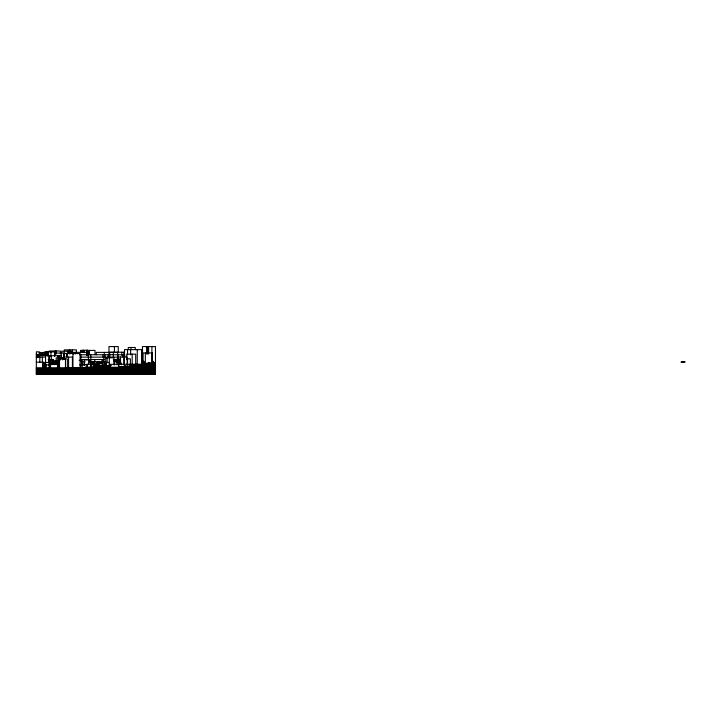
<?xml version="1.0" encoding="UTF-8"?>
<svg xmlns="http://www.w3.org/2000/svg" width="721" height="721" viewBox="0 0 721 721"><rect width="100%" height="100%" fill="white"/><g stroke="black" fill="none" stroke-linecap="round" stroke-linejoin="round"><path stroke-width="1.08" d="M49.118 351.001L60.393 351.001L60.393 353.966M110.322 352.19L124.526 352.245M86.826 352.371L69.73 352.371L69.73 353.957M39.204 352.488L45.522 352.488M64.899 353.083L54.706 353.083L54.706 356.093M39.322 353.741L48.208 353.741L48.208 355.859M36.329 354.453L44.864 354.453M36.329 354.813L40.493 354.813M79.49 354.75L124.688 354.75L124.688 356.895M37.231 355.588L49.316 355.588L49.316 365.709M49.398 355.705L61.519 355.705L61.519 357.643M48.64 355.94L51.344 355.94L51.344 360.23M36.329 356.832L39.826 356.832L39.826 362.239M36.329 357.075L45.468 357.075M80.878 357.138L117.739 357.138M63.98 357.85L56.184 357.85L56.184 362.032M127.392 358.806L130.357 358.806L130.357 364.88M117.217 359.067L117.694 359.067M48.217 359.518L53.471 359.518L53.471 361.302M80.878 359.518L104.608 359.518M113.314 359.518L119.244 359.518L119.244 358.923L117.217 358.923L117.244 359.518M89.368 359.698L92 359.518M117.271 359.662L119.524 359.662M58.716 360.23L57.13 360.23L57.13 363.501M103.932 360.112L102.012 360.112L102.012 362.095M113.738 360.112L119.524 360.112M79.139 360.293L82.248 360.293L82.149 367.854M56.797 360.707L50.84 360.707L50.867 364.637M151.897 360.707L152.176 361.302M113.801 361.302L116.73 361.302M117.865 361.302L119.632 361.302M142.091 361.302L144.083 361.302M151.707 361.302L153.113 361.302L153.113 361.897M48.686 361.897L48.731 363.096L48.812 359.518M54.408 361.897L58.095 361.897M81.888 361.897L85.186 361.897M89.296 361.897L105.861 361.897M119.632 361.897L114.477 361.897L114.477 364.88M142.091 361.897L144.083 361.897M151.707 361.897L153.663 361.897L153.744 363.096M102.445 362.05L101.048 362.492M36.329 362.194L43.566 362.194L43.557 367.854M89.53 362.077L94.784 362.077L94.784 359.518M58.915 362.438L43.909 362.492L43.909 367.854L43.99 364.88L49.821 364.88M142.091 362.492L144.038 362.492L144.038 363.096M149.256 362.492L148.517 362.492L148.517 363.096M49.064 362.555L55.003 362.555M105.167 363.096L99.669 363.096L99.669 366.07M142.091 363.096L144.723 363.096L144.723 363.69M98.768 363.24L96.244 363.24L96.244 364.285M96.244 363.69L98.768 363.69M104.698 363.69L105.789 363.69M141.595 363.69L155.475 363.69M97.921 363.835L90.801 364.015L95.235 363.835M148.562 363.835L152.69 363.835M42.981 364.285L46.207 364.285L46.207 367.854M50.506 364.285L58.031 364.285L58.031 367.854M81.951 364.285L85.186 364.285M86.736 364.285L98.471 364.285M103.842 364.285L105.789 364.285M155.475 364.285L110.232 364.285L110.232 367.259M93.252 364.429L97.623 364.429M135.034 364.429L155.475 364.429M81.14 364.583L84.483 364.52L82.059 364.61M93.117 364.583L94.136 364.583M43.557 364.88L42.954 364.88L42.954 367.854M79.725 364.88L87.349 364.88L87.349 366.863M93.252 364.88L98.696 364.88M103.752 364.88L105.861 364.88M131.564 364.88L155.475 364.88M92.991 365.024L96.812 365.024M131.564 365.024L155.475 365.024M94.712 365.475L111.025 365.475M131.564 365.475L155.475 365.475M94.712 365.619L100.201 365.619M105.554 365.619L111.025 365.619M131.564 365.619L141.352 365.619M93.117 366.07L110.502 366.07M155.475 366.07L124.093 366.07L124.093 366.665M110.502 366.223L94.136 366.665M93.207 366.665L110.502 366.665M118.532 366.665L155.475 366.665M96.965 366.818L110.502 366.818M155.475 367.259L85.033 367.259L85.033 367.854M85.682 367.413L103.734 367.413M36.329 367.854L155.475 367.854M57.256 368.007L59.05 368.007M65.737 368.007L90.197 368.007M36.329 368.449L155.475 368.449M36.329 369.053L155.475 369.053M36.329 369.648L155.475 369.648M36.329 370.243L155.475 370.243M36.329 370.837L155.475 370.837M36.329 371.432L155.475 371.432M36.329 372.027L155.475 372.027M36.329 372.622L155.475 372.622M36.329 373.217L155.475 373.217M36.329 373.811L155.475 373.811M154.799 363.69L154.799 363.096L151.897 363.096L151.897 362.492L154.24 362.492L154.24 363.096M154.582 363.69L154.582 364.285M154.564 364.88L154.564 365.475M153.375 361.897L153.375 364.285M153.375 364.88L153.375 365.475M153.249 363.69L153.249 364.285M153.113 363.096L153.113 363.69M152.681 361.897L152.681 362.492M152.69 363.69L152.69 364.285M152.464 363.69L152.464 352.966L143.055 352.966L143.055 363.096M152.284 352.966L152.284 363.69M152.239 362.492L152.239 363.096M151.897 346.585L151.897 361.554M151.113 364.88L151.113 365.475M150.986 363.69L150.986 363.096L146.705 363.096L146.705 363.69M150.365 363.096L150.365 363.69M148.859 362.492L148.859 363.69M148.607 346.585L148.607 354.065M148.562 363.69L148.562 364.285M147.544 346.585L147.544 354.065M146.597 346.585L146.597 354.065M146.606 363.69L146.606 364.285M146.606 364.429L146.606 365.475M145.345 352.966L145.345 363.69M144.344 363.096L144.344 364.285M144.344 364.429L144.344 365.475M143.38 361.897L143.38 362.492M142.443 354.065L142.443 346.585L155.475 346.585L155.475 374.415L36.329 374.415L36.329 351.83L39.304 351.83L39.304 354.939M142.479 363.69L142.479 364.285L142.551 349.631L124.517 349.631L124.517 356.958M142.064 349.631L142.064 364.285M141.658 349.631L141.658 364.285M141.352 364.88L141.352 366.07M141.208 365.475L141.208 366.07M140.965 365.475L140.965 366.07M139.838 365.024L139.838 366.07M137.576 365.024L137.576 366.07M137.251 349.631L137.251 364.285M135.692 364.88L135.692 354.155L126.743 354.155L126.743 359.518M135.287 349.649L135.287 347.486L128.266 347.486L128.266 349.649M135.323 365.024L135.323 366.07M135.034 364.285L135.034 365.475M133.07 364.285L133.07 364.88M133.07 365.024L133.07 366.07M132.168 354.155L132.168 364.88M131.961 364.285L131.961 366.665M130.943 347.486L130.943 349.649M130.636 349.631L130.636 354.858M129.681 364.285L129.681 366.665M127.527 349.631L127.527 354.858M127.554 358.806L127.554 364.88M127.13 364.88L127.13 357.012L118.614 357.012L118.614 362.636M125.247 366.07L125.247 366.665M125.166 366.07L125.166 366.665M124.436 354.75L124.436 356.895M124.309 357.012L124.309 364.88M123.886 357.012L123.886 364.88M123.778 352.245L123.778 355.291M122.534 354.75L122.534 356.895M121.786 352.19L121.786 355.255M121.389 364.88L121.389 363.096L118.983 363.096L118.983 364.88M120.551 357.012L120.551 363.754M119.578 361.897L119.578 364.88M118.92 359.518L118.92 362.492M118.532 364.285L118.532 367.259M118.451 360.112L118.451 362.095M118.244 352.118L118.244 346.585L108.97 346.585L108.97 357.138M118.208 359.518L118.208 362.492M117.92 361.897L117.92 362.492M117.739 359.518L117.739 352.371L96.281 352.371L96.281 354.75M117.712 354.75L117.694 360.112M117.343 358.923L117.271 360.112M117.108 361.897L117.108 364.88M116.865 360.112L116.865 362.095M116.739 360.112L116.739 362.095M114.423 346.585L114.423 352.118M113.99 364.88L113.99 357.787L103.752 357.787L103.752 361.843M113.314 352.371L113.314 357.138M110.502 365.619L110.502 367.259M109.763 352.371L109.763 357.138M109.475 365.475L109.475 362.492L105.185 362.492L105.167 366.07M109.277 357.787L109.277 364.88M108.249 366.07L108.249 367.259M108.087 354.75L108.087 357.138M107.141 357.787L107.141 362.852M106.753 366.223L106.753 367.259M106.158 362.492L106.158 365.475M105.987 366.07L105.987 366.665M105.744 357.787L105.744 362.852M105.554 365.475L105.554 366.665M105.518 362.852L105.518 364.88M105.356 362.492L105.356 365.475M104.978 354.75L104.978 357.138M105.05 361.897L105.05 365.475M104.698 362.852L104.68 366.07M104.239 352.371L104.239 354.75M103.734 365.475L103.734 366.07M103.734 366.223L103.725 367.854M103.563 366.07L103.563 366.665M103.166 366.818L103.166 367.854M103.022 354.75L103.022 357.138M102.409 363.096L102.409 366.07M102.265 363.096L102.265 366.07M102.049 366.818L102.049 367.854M101.481 365.475L101.481 366.07M101.481 366.223L101.481 367.854M100.994 366.07L100.994 366.665M100.201 365.475L100.039 367.259M99.949 361.897L99.949 363.69M99.219 365.619L99.219 367.854M98.921 361.897L98.921 365.475M98.471 366.818L98.471 367.854M98.074 362.645L98.092 364.285M98.029 366.07L97.885 361.897M97.768 366.665L97.768 367.854M97.623 363.69L97.623 364.285M97.632 366.665L97.632 367.854M97.2 365.475L97.2 366.07M97.092 361.897L97.092 363.492M96.965 363.835L96.965 367.259M96.821 364.285L96.74 366.07M95.523 366.07L95.523 366.665M95.352 366.665L95.352 367.259M95.172 365.619L95.172 366.665M95.064 367.259L95.064 367.854M95.019 354.588L95.019 350.406L88.647 350.406L88.647 354.588M94.83 366.665L94.83 367.259M94.712 364.429L94.712 367.259M94.433 361.897L94.433 364.285M94.325 366.665L94.325 367.259M94.136 364.88L94.136 366.07M93.856 364.285L93.856 367.259M91.423 361.897L91.423 364.015M91.432 364.285L91.432 367.259M90.801 354.75L90.801 362.077M90.648 364.285L90.666 367.854M90.368 364.096L90.296 359.878L84.24 359.878L84.24 365.15M90.197 367.413L90.197 368.449M89.359 350.406L89.359 354.588M88.647 359.878L88.647 364.096M88.413 354.75L88.413 359.518M87.908 355.606L87.908 350.28L82.401 350.28L82.401 352.407M87.62 350.28L87.62 355.606M87.205 364.285L87.205 367.259M86.926 350.28L86.926 355.606M86.817 350.28L86.817 355.606M85.682 367.259L85.682 367.854M84.231 350.28L84.231 352.407M83.375 350.28L83.375 352.407M83.167 350.28L83.167 352.407M82.464 350.28L82.464 352.407M81.374 360.293L81.374 365.268M81.266 352.407L81.266 350.28L80.689 350.28L80.707 352.407M80.878 354.75L80.878 361.104M80.743 364.88L80.743 367.854M80.085 367.854L80.085 353.56L63.547 353.56L63.547 359.058M76.39 353.038L76.39 349.865L64.349 349.865L64.349 351.983M75.299 352.371L75.299 353.957M73.578 352.371L73.578 353.957M72.947 353.56L72.947 367.854M72.388 349.865L72.388 353.038M72.415 367.854L72.415 357.075L63.953 357.075L63.953 359.229M71.271 353.218L71.271 351.172L61.682 351.172L61.682 353.218M70.703 351.172L70.703 353.218M70.045 351.172L70.045 353.218M69.811 349.865L69.811 351.983M69.216 351.172L69.216 353.218M68.783 351.172L68.783 353.218M68.585 357.075L68.585 367.854M67.368 351.172L67.368 353.218M67.35 367.854L67.35 358.923L58.554 358.923L58.554 367.854M67.143 353.56L67.143 356.859M66.747 353.56L66.747 356.859M65.737 367.854L65.737 368.449M65.458 358.923L65.458 367.854M64.205 353.56L64.205 359.058M63.799 353.083L63.799 358.103M62.727 357.85L62.727 359.941M61.276 353.083L61.276 358.103M60.609 357.85L60.609 359.941M59.744 355.705L59.744 357.643M59.528 358.923L59.528 367.854M58.951 355.705L58.951 357.643M58.104 357.85L58.104 360.987M57.653 355.705L57.653 357.643M57.653 364.285L57.653 367.854M56.779 362.438L56.779 364.601M56.544 362.438L56.544 364.601M56.337 351.001L56.337 353.966M56.355 361.897L56.355 362.492M55.814 360.707L55.814 362.69M55.247 351.001L55.247 353.966M55.102 351.001L55.102 353.966M55.147 362.438L55.147 364.601M54.967 362.438L54.967 364.601M54.562 356.273L54.562 351.947L44.891 351.947L44.891 354.11M54.345 362.492L54.345 364.637M53.606 362.492L53.606 364.637M53.075 359.518L53.066 362.69M52.786 359.518L52.786 361.302M52.39 362.492L52.39 364.637M51.245 362.492L51.245 364.637M50.93 351.947L50.93 356.273M50.713 359.518L50.713 363.096M50.533 362.492L50.506 367.854M49.839 362.492L49.821 367.854M49.596 355.94L49.596 360.23M49.587 362.492L49.587 363.096M49.461 364.88L49.461 367.854M49.181 364.88L49.181 367.854M48.947 355.94L48.947 360.23M47.956 351.947L47.956 356.273M47.793 351.947L47.793 354.11M46.667 351.947L46.667 354.11M46.495 351.947L46.495 354.11M45.892 353.741L45.892 355.859M45.576 355.588L45.576 363.195M45.36 364.88L45.36 367.854M45.297 364.285L45.297 367.854M45.026 351.947L45.026 354.11M44.765 364.285L44.765 367.854M43.26 364.285L43.26 367.854M42.8 362.194L42.8 367.854M42.35 357.075L42.35 362.645M42.088 352.488L42.088 354.633M37.294 354.813L37.231 357.76M684.95 361.897L681.201 362.077L684.95 361.897"/></g></svg>
